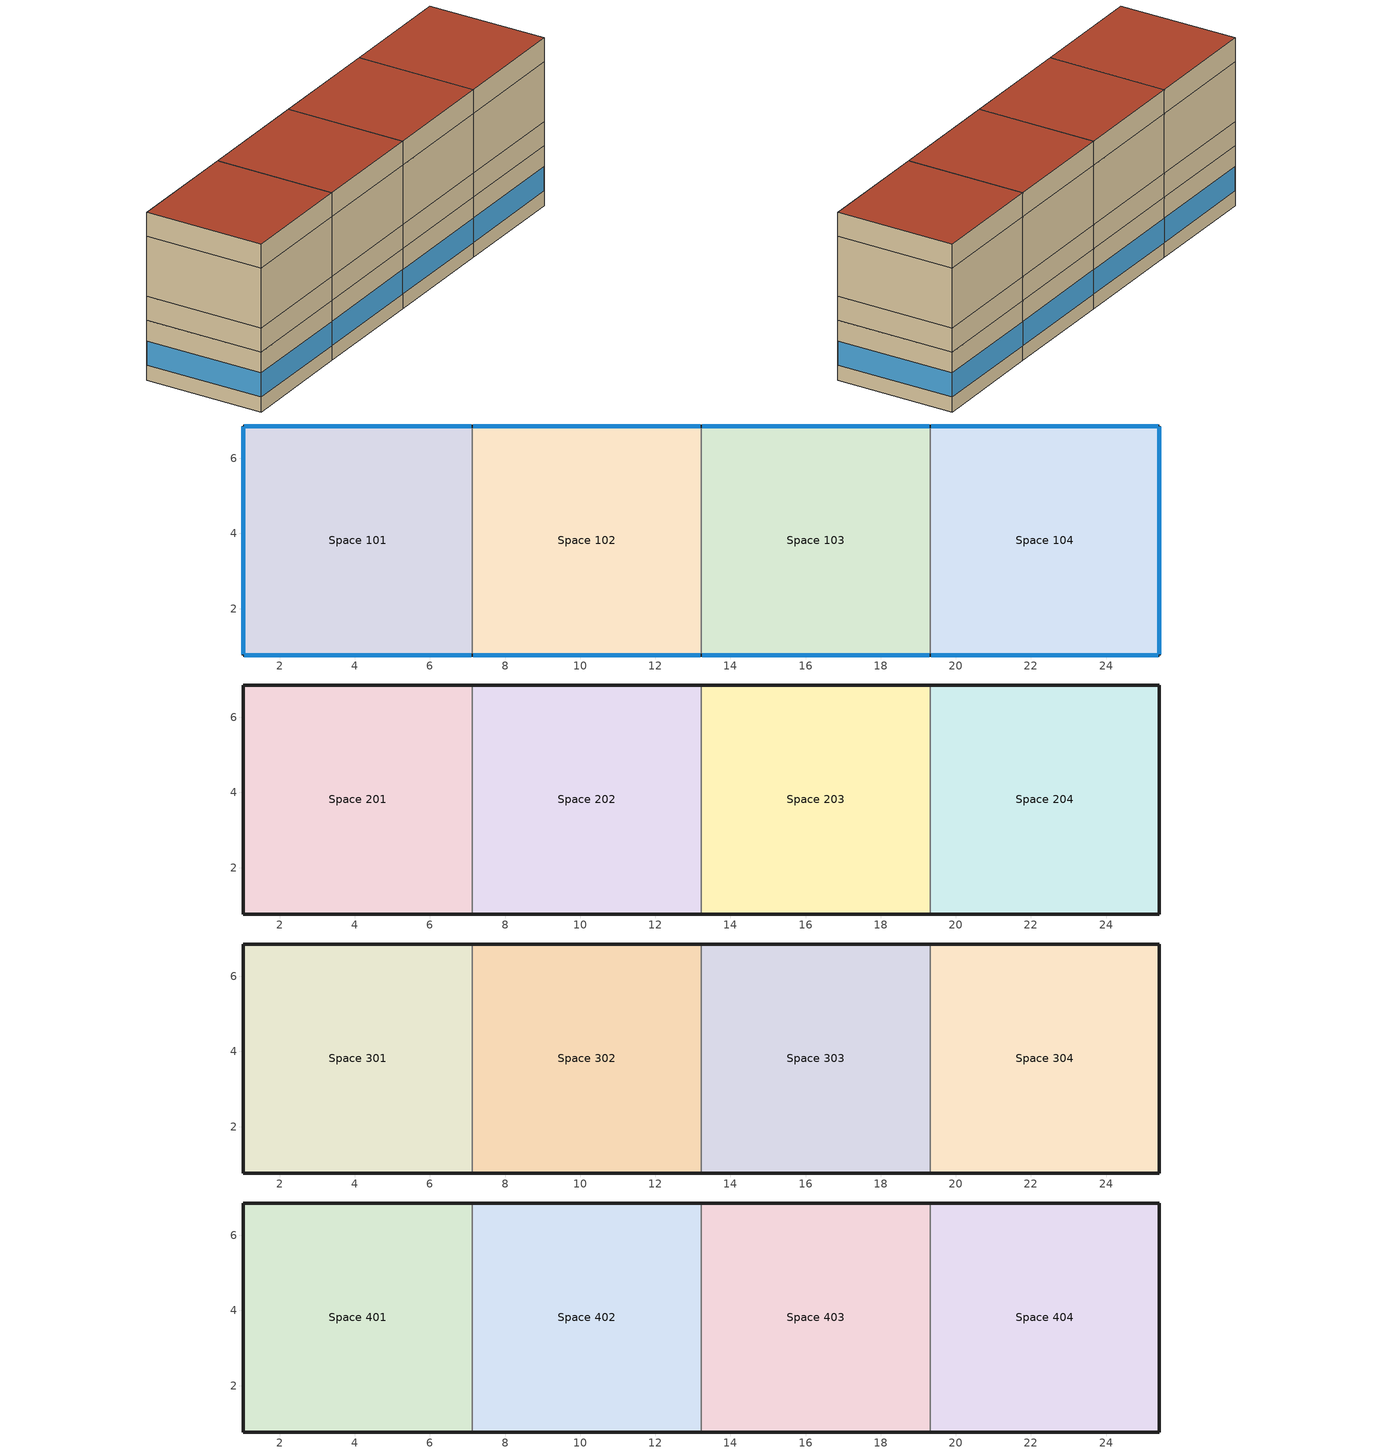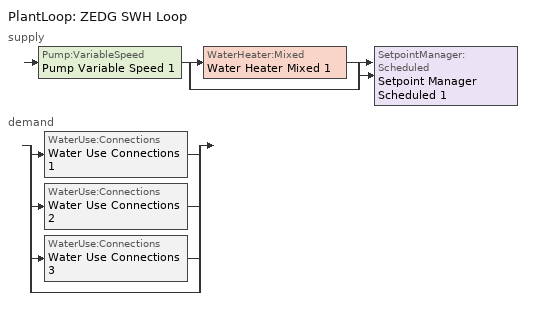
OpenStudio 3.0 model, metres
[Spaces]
Space 101
 floor ground: 7.13,6.86 7.13,0.77 1.03,0.77 1.03,6.86 z0
 wall outside: 7.13,6.86 1.03,6.86 1.03,0.77 7.13,0.77 z0:3.05
 wall to Space 102: 7.13,0.77 7.13,6.86 z0:3.05
 window: 7.1,6.86 1.06,6.86 / 1.06,0.77 7.1,0.77 / 1.03,6.84 1.03,0.79 z0.76:1.99
Space 102
 floor ground: 13.22,6.86 13.22,0.77 7.13,0.77 7.13,6.86 z0
 wall outside: 7.13,0.77 13.22,0.77 / 13.22,6.86 7.13,6.86 z0:3.05
 wall to Space 103: 13.22,0.77 13.22,6.86 z0:3.05
 window: 13.2,6.86 7.15,6.86 / 7.15,0.77 13.2,0.77 z0.76:1.99
Space 103
 floor ground: 19.32,6.86 19.32,0.77 13.22,0.77 13.22,6.86 z0
 wall outside: 13.22,0.77 19.32,0.77 / 19.32,6.86 13.22,6.86 z0:3.05
 wall to Space 104: 19.32,0.77 19.32,6.86 z0:3.05
 window: 13.25,0.77 19.29,0.77 / 19.29,6.86 13.25,6.86 z0.76:1.99
Space 104
 floor ground: 25.41,6.86 25.41,0.77 19.32,0.77 19.32,6.86 z0
 wall outside: 19.32,0.77 25.41,0.77 25.41,6.86 19.32,6.86 z0:3.05
 window: 19.34,0.77 25.39,0.77 / 25.41,0.79 25.41,6.84 / 25.39,6.86 19.34,6.86 z0.76:1.99
Space 201
 floor to Space 101: 7.13,6.86 7.13,0.77 1.03,0.77 1.03,6.86 z3.05
 wall outside: 7.13,6.86 1.03,6.86 1.03,0.77 7.13,0.77 z3.05:4.27
 wall to Space 202: 7.13,0.77 7.13,6.86 z3.05:4.27
Space 202
 floor to Space 102: 13.22,6.86 13.22,0.77 7.13,0.77 7.13,6.86 z3.05
 wall outside: 7.13,0.77 13.22,0.77 / 13.22,6.86 7.13,6.86 z3.05:4.27
 wall to Space 203: 13.22,0.77 13.22,6.86 z3.05:4.27
Space 203
 floor to Space 103: 19.32,6.86 19.32,0.77 13.22,0.77 13.22,6.86 z3.05
 wall outside: 13.22,0.77 19.32,0.77 / 19.32,6.86 13.22,6.86 z3.05:4.27
 wall to Space 204: 19.32,0.77 19.32,6.86 z3.05:4.27
Space 204
 floor to Space 104: 25.41,6.86 25.41,0.77 19.32,0.77 19.32,6.86 z3.05
 wall outside: 19.32,0.77 25.41,0.77 25.41,6.86 19.32,6.86 z3.05:4.27
Space 301
 floor to Space 201: 7.13,6.86 7.13,0.77 1.03,0.77 1.03,6.86 z4.27
 wall outside: 7.13,6.86 1.03,6.86 1.03,0.77 7.13,0.77 z4.27:7.32
 wall to Space 302: 7.13,0.77 7.13,6.86 z4.27:7.32
Space 302
 floor to Space 202: 13.22,6.86 13.22,0.77 7.13,0.77 7.13,6.86 z4.27
 wall outside: 7.13,0.77 13.22,0.77 / 13.22,6.86 7.13,6.86 z4.27:7.32
 wall to Space 303: 13.22,0.77 13.22,6.86 z4.27:7.32
Space 303
 floor to Space 203: 19.32,6.86 19.32,0.77 13.22,0.77 13.22,6.86 z4.27
 wall outside: 13.22,0.77 19.32,0.77 / 19.32,6.86 13.22,6.86 z4.27:7.32
 wall to Space 304: 19.32,0.77 19.32,6.86 z4.27:7.32
Space 304
 floor to Space 204: 25.41,6.86 25.41,0.77 19.32,0.77 19.32,6.86 z4.27
 wall outside: 19.32,0.77 25.41,0.77 25.41,6.86 19.32,6.86 z4.27:7.32
Space 401
 floor to Space 301: 7.13,6.86 7.13,0.77 1.03,0.77 1.03,6.86 z7.32
 wall outside: 7.13,6.86 1.03,6.86 1.03,0.77 7.13,0.77 z7.32:8.53
 wall to Space 402: 7.13,0.77 7.13,6.86 z7.32:8.53
 roof outside: 7.13,0.77 7.13,6.86 1.03,6.86 1.03,0.77 z8.53
Space 402
 floor to Space 302: 13.22,6.86 13.22,0.77 7.13,0.77 7.13,6.86 z7.32
 wall outside: 7.13,0.77 13.22,0.77 / 13.22,6.86 7.13,6.86 z7.32:8.53
 wall to Space 403: 13.22,0.77 13.22,6.86 z7.32:8.53
 roof outside: 13.22,0.77 13.22,6.86 7.13,6.86 7.13,0.77 z8.53
Space 403
 floor to Space 303: 19.32,6.86 19.32,0.77 13.22,0.77 13.22,6.86 z7.32
 wall outside: 13.22,0.77 19.32,0.77 / 19.32,6.86 13.22,6.86 z7.32:8.53
 wall to Space 404: 19.32,0.77 19.32,6.86 z7.32:8.53
 roof outside: 19.32,0.77 19.32,6.86 13.22,6.86 13.22,0.77 z8.53
Space 404
 floor to Space 304: 25.41,6.86 25.41,0.77 19.32,0.77 19.32,6.86 z7.32
 wall outside: 19.32,0.77 25.41,0.77 25.41,6.86 19.32,6.86 z7.32:8.53
 roof outside: 25.41,0.77 25.41,6.86 19.32,6.86 19.32,0.77 z8.53
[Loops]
PlantLoop 'ZEDG SWH Loop'
 supply: Pump:VariableSpeed 'Pump Variable Speed 1' > split
  | WaterHeater:Mixed 'Water Heater Mixed 1'
  | bypass
  join > SetpointManager:Scheduled 'Setpoint Manager Scheduled 1'
 demand: split
  | WaterUse:Connections 'Water Use Connections 1'
  | WaterUse:Connections 'Water Use Connections 2'
  | WaterUse:Connections 'Water Use Connections 3'
  | bypass
[Building]
Secondary School: North Axis {deg}=-0; Space Type=ASHRAE 189.1-2009 ClimateZone 4-8 SecondarySchool Classroom; Default Construction Set=ASHRAE 189.1-2009 ClimateZone 4-5 (s scho) ConstSet
[ClimateZones]
Climate Zone Institution Name 1=ASHRAE; Climate Zone Document Name 1=ANSI/ASHRAE Standard 169; Climate Zone Document Year 1=2006; Climate Zone Institution Name 2=CEC; Climate Zone Document Name 2=California Climate Zone Descriptions; Climate Zone Document Year 2=1995
[Site]
Site 1: Latitude {deg}=41.98; Longitude {deg}=-87.92; Time Zone {hr}=-6; Elevation {m}=201
[SizingPeriod:DesignDay] Barometric Pressure {Pa}=98934; Sky Clearness=0; Rain Indicator=0; Snow Indicator=0; Day of Month=21; Daylight Saving Time Indicator=0; Dry-Bulb Temperature Range Modifier Type=DefaultMultipliers
Name | Maximum Dry-Bulb Temperature {C} | Daily Dry-Bulb Temperature Range {deltaC} | Humidity Indicating Conditions at Maximum Dry-Bulb | Wind Speed {m/s} | Wind Direction {deg} | Month | Day Type | Humidity Indicating Type | Solar Model Indicator | ASHRAE Taub | ASHRAE Taud
Chicago Ohare Intl Ap Ann Htg Wind 99.6% Condns WS=>MCDB | -3.5 | 0 | -3.5 | 12.4 | 270 | 1 | WinterDesignDay | Wetbulb | ASHRAEClearSky
Chicago Ohare Intl Ap Ann Clg .4% Condns Enth=>MDB | 31.4 | 10.5 | 79200 | 5.2 | 230 | 7 | SummerDesignDay | Enthalpy | ASHRAETau | 0.455 | 2.05
Chicago Ohare Intl Ap Ann Clg .4% Condns DB=>MWB | 33.3 | 10.5 | 23.7 | 5.2 | 230 | 7 | SummerDesignDay | Wetbulb | ASHRAETau | 0.455 | 2.05
Chicago Ohare Intl Ap Ann Clg .4% Condns DP=>MDB | 28.9 | 10.5 | 23.8 | 5.2 | 230 | 7 | SummerDesignDay | Dewpoint | ASHRAETau | 0.455 | 2.05
Chicago Ohare Intl Ap Ann Clg .4% Condns WB=>MDB | 31.2 | 10.5 | 25.5 | 5.2 | 230 | 7 | SummerDesignDay | Wetbulb | ASHRAETau | 0.455 | 2.05
Chicago Ohare Intl Ap Ann Htg 99.6% Condns DB | -20 | 0 | -20 | 4.9 | 270 | 1 | WinterDesignDay | Wetbulb | ASHRAEClearSky
Chicago Ohare Intl Ap Ann Hum_n 99.6% Condns DP=>MCDB | -19.2 | 0 | -25.7 | 4.9 | 270 | 1 | WinterDesignDay | Dewpoint | ASHRAEClearSky
[Construction]
000 ExtSlabCarpet 4in ClimateZone 1-8: MAT-CC05 4 HW CONCRETE, CP02 CARPET PAD
000 Exterior Door: 000 F08 Metal surface, 000 I01 25mm insulation board
000 Exterior Window: 000 Clear 3mm, 000 Air 13mm, 000 Clear 3mm
000 Interior Ceiling: 000 M11 100mm lightweight concrete, 000 F05 Ceiling air space resistance, 000 F16 Acoustic tile
000 Interior Door; 000 Interior Partition: 000 G05 25mm wood
000 Interior Floor: 000 F16 Acoustic tile, 000 F05 Ceiling air space resistance, 000 M11 100mm lightweight concrete
000 Interior Wall: 000 G01a 19mm gypsum board, 000 F04 Wall air space resistance, 000 G01a 19mm gypsum board
000 Interior Window: 000 Clear 3mm
ASHRAE 189.1-2009 ExtRoof IEAD ClimateZone 2-5: Roof Membrane, Roof Insulation [21], Metal Decking
ASHRAE 189.1-2009 ExtWall SteelFrame ClimateZone 4-8: MAT-SHEATH, Wall Insulation [39], 1/2IN Gypsum
ASHRAE 189.1-2009 ExtWindow ClimateZone 4-5: Theoretical Glass [207]
[DefaultConstructionSet]
ASHRAE 189.1-2009 ClimateZone 4-5 (s scho) ConstSet: Default Exterior Surface Constructions=ASHRAE 189.1-2009 ClimateZone 4-5 (s scho) Exterior DefSurfCons; Default Interior Surface Constructions=000 Interior DefSurfCons; Default Ground Contact Surface Constructions=000 Ground DefSurfCons; Default Exterior SubSurface Constructions=ASHRAE 189.1-2009 ClimateZone 4-5 (s scho) Exterior DefSubCons; Default Interior SubSurface Constructions=000 Interior DefSubCons; Interior Partition Construction=000 Interior Partition
[DefaultSubSurfaceConstructions] Glass Door Construction=000 Exterior Window; Skylight Construction=000 Exterior Window; Tubular Daylight Dome Construction=000 Interior Window; Tubular Daylight Diffuser Construction=000 Interior Window
Name | Fixed Window Construction | Operable Window Construction | Door Construction
000 Interior DefSubCons | 000 Interior Window | 000 Interior Window | 000 Interior Door
ASHRAE 189.1-2009 ClimateZone 4-5 (s scho) Exterior DefSubCons | ASHRAE 189.1-2009 ExtWindow ClimateZone 4-5 | ASHRAE 189.1-2009 ExtWindow ClimateZone 4-5 | 000 Exterior Door
[DefaultSurfaceConstructions]
Name | Floor Construction | Wall Construction | Roof Ceiling Construction
000 Ground DefSurfCons | 000 ExtSlabCarpet 4in ClimateZone 1-8 | 000 ExtSlabCarpet 4in ClimateZone 1-8 | 000 ExtSlabCarpet 4in ClimateZone 1-8
000 Interior DefSurfCons | 000 Interior Floor | 000 Interior Wall | 000 Interior Ceiling
ASHRAE 189.1-2009 ClimateZone 4-5 (s scho) Exterior DefSurfCons | 000 ExtSlabCarpet 4in ClimateZone 1-8 | ASHRAE 189.1-2009 ExtWall SteelFrame ClimateZone 4-8 | ASHRAE 189.1-2009 ExtRoof IEAD ClimateZone 2-5
[Material]
Name | Roughness | Thickness {m} | Conductivity {W/m-K} | Density {kg/m3} | Specific Heat {J/kg-K} | Thermal Absorptance | Solar Absorptance | Visible Absorptance
000 F08 Metal surface | Smooth | 0.0008 | 45.28 | 7824 | 500
000 F16 Acoustic tile | MediumSmooth | 0.0191 | 0.06 | 368 | 590
000 G01a 19mm gypsum board | MediumSmooth | 0.019 | 0.16 | 800 | 1090
000 G05 25mm wood | MediumSmooth | 0.0254 | 0.15 | 608 | 1630
000 I01 25mm insulation board | MediumRough | 0.0254 | 0.03 | 43 | 1210
000 M11 100mm lightweight concrete | MediumRough | 0.1016 | 0.53 | 1280 | 840
1/2IN Gypsum | Smooth | 0.0127 | 0.16 | 784.9 | 830 | 0.9 | 0.92 | 0.92
MAT-CC05 4 HW CONCRETE | Rough | 0.1016 | 1.311 | 2240 | 836.8 | 0.9 | 0.7 | 0.7
Metal Decking | MediumSmooth | 0.0015 | 45.006 | 7680 | 418.4 | 0.9 | 0.7 | 0.3
Roof Insulation [21] | MediumRough | 0.2105 | 0.049 | 265 | 836.8 | 0.9 | 0.7 | 0.7
Roof Membrane | VeryRough | 0.0095 | 0.16 | 1121.29 | 1460 | 0.9 | 0.7 | 0.7
Wall Insulation [39] | MediumRough | 0.1184 | 0.045 | 265 | 836.8 | 0.9 | 0.7 | 0.7
[Material:AirGap]
Name | Thermal Resistance
000 F04 Wall air space resistance | 0.15
000 F05 Ceiling air space resistance | 0.18
[Material:NoMass] Thermal Absorptance=0.9; Solar Absorptance=0.7
Name | Roughness | Thermal Resistance | Visible Absorptance
CP02 CARPET PAD | VeryRough | 0.2165 | 0.8
MAT-SHEATH | Rough | 0.3626 | 0.7
[WindowMaterial:Gas]
000 Air 13mm: Gas Type=Air; Thickness=0.0127
[WindowMaterial:Glazing] Optical Data Type=SpectralAverage; Thickness=0.003; Infrared Transmittance at Normal Incidence=0
Name | Solar Transmittance at Normal Incidence | Front Side Solar Reflectance at Normal Incidence | Back Side Solar Reflectance at Normal Incidence | Visible Transmittance at Normal Incidence | Front Side Visible Reflectance at Normal Incidence | Back Side Visible Reflectance at Normal Incidence | Front Side Infrared Hemispherical Emissivity | Back Side Infrared Hemispherical Emissivity | Conductivity | Dirt Correction Factor for Solar and Visible Transmittance | Solar Diffusing
000 Clear 3mm | 0.837 | 0.075 | 0.075 | 0.898 | 0.081 | 0.081 | 0.84 | 0.84 | 0.9
Theoretical Glass [207] | 0.3311 | 0.6189 | 0.6189 | 0.44 | 0.51 | 0.51 | 0.9 | 0.9 | 0.0133 | 1 | No
[DefaultScheduleSet] People Activity Level Schedule=SecondarySchool Activity; Lighting Schedule=SecondarySchool Bldg Light; Electric Equipment Schedule=SecondarySchool Bldg Equip; Infiltration Schedule=SecondarySchool Infil
Name | Number of People Schedule
SecondarySchool Cafeteria Schedules; SecondarySchool Classroom Schedules | SecondarySchool Bldg Occ
SecondarySchool Gym Schedules
SecondarySchool Office Schedules | SecondarySchool Office Occ
[DesignSpecification:OutdoorAir] Outdoor Air Method=Sum; Outdoor Air Flow per Floor Area=0; Outdoor Air Flow Rate=0; Outdoor Air Flow Air Changes per Hour=0
Name | Outdoor Air Flow per Person
SecondarySchool Cafeteria Outdoor Air; SecondarySchool Gym Outdoor Air; SecondarySchool Office Outdoor Air | 0.0107645
SecondarySchool Classroom Outdoor Air | 0.0086106
[ElectricEquipment]
Name | Electric Equipment Definition | Space or SpaceType
ASHRAE 189.1-2009 ClimateZone 4-8 SecondarySchool Classroom ElecInst | ASHRAE 189.1-2009 ClimateZone 4-8 SecondarySchool Classroom ElecDef | ASHRAE 189.1-2009 ClimateZone 4-8 SecondarySchool Classroom
ASHRAE 90.1-2004 SecondarySchool Cafeteria ElecInst | ASHRAE 90.1-2004 SecondarySchool Cafeteria ElecDef | ASHRAE 90.1-2004 SecondarySchool Cafeteria
ASHRAE 90.1-2004 SecondarySchool Gym ElecInst | ASHRAE 90.1-2004 SecondarySchool Gym ElecDef | ASHRAE 90.1-2004 SecondarySchool Gym
ASHRAE 90.1-2004 SecondarySchool Office ElecInst | ASHRAE 90.1-2004 SecondarySchool Office ElecDef | ASHRAE 90.1-2004 SecondarySchool Office
[ElectricEquipment:Definition] Design Level Calculation Method=Watts/Area; Design Level=0
Name | Watts per Space Floor Area
ASHRAE 189.1-2009 ClimateZone 4-8 SecondarySchool Classroom ElecDef | 7.31946
ASHRAE 90.1-2004 SecondarySchool Cafeteria ElecDef | 19.2674
ASHRAE 90.1-2004 SecondarySchool Gym ElecDef | 4.9514
ASHRAE 90.1-2004 SecondarySchool Office ElecDef | 10.7639
[Lights]
Name | Lights Definition | Space or SpaceType
ASHRAE 189.1-2009 ClimateZone 4-8 SecondarySchool Classroom LightsInst | ASHRAE 189.1-2009 ClimateZone 4-8 SecondarySchool Classroom LightsDef | ASHRAE 189.1-2009 ClimateZone 4-8 SecondarySchool Classroom
ASHRAE 90.1-2004 SecondarySchool Cafeteria LightsInst | ASHRAE 90.1-2004 SecondarySchool Cafeteria LightsDef | ASHRAE 90.1-2004 SecondarySchool Cafeteria
ASHRAE 90.1-2004 SecondarySchool Gym LightsInst | ASHRAE 90.1-2004 SecondarySchool Gym LightsDef | ASHRAE 90.1-2004 SecondarySchool Gym
ASHRAE 90.1-2004 SecondarySchool Office LightsInst | ASHRAE 90.1-2004 SecondarySchool Office LightsDef | ASHRAE 90.1-2004 SecondarySchool Office
[Lights:Definition] Design Level Calculation Method=Watts/Area; Lighting Level=0
Name | Watts per Space Floor Area
ASHRAE 189.1-2009 ClimateZone 4-8 SecondarySchool Classroom LightsDef | 13.5625
ASHRAE 90.1-2004 SecondarySchool Cafeteria LightsDef; ASHRAE 90.1-2004 SecondarySchool Gym LightsDef | 15.0695
ASHRAE 90.1-2004 SecondarySchool Office LightsDef | 11.8403
[People]
Name | People Definition | Space or SpaceType
ASHRAE 189.1-2009 ClimateZone 4-8 SecondarySchool Classroom PeopInst | SecondarySchool Classroom PeopDef | ASHRAE 189.1-2009 ClimateZone 4-8 SecondarySchool Classroom
ASHRAE 90.1-2004 SecondarySchool Cafeteria PeopInst | SecondarySchool Cafeteria PeopDef | ASHRAE 90.1-2004 SecondarySchool Cafeteria
ASHRAE 90.1-2004 SecondarySchool Gym PeopInst | SecondarySchool Gym PeopDef | ASHRAE 90.1-2004 SecondarySchool Gym
ASHRAE 90.1-2004 SecondarySchool Office PeopInst | SecondarySchool Office PeopDef | ASHRAE 90.1-2004 SecondarySchool Office
[People:Definition] Number of People Calculation Method=People/Area; Number of People=0; Fraction Radiant=0.3
Name | People per Space Floor Area
SecondarySchool Cafeteria PeopDef | 0.71946
SecondarySchool Classroom PeopDef | 0.249938
SecondarySchool Gym PeopDef | 1.0004
SecondarySchool Office PeopDef | 0.0500522
[SpaceInfiltration:DesignFlowRate] Design Flow Rate Calculation Method=AirChanges/Hour; Design Flow Rate=0
Name | Space or SpaceType | Air Changes per Hour
ASHRAE 189.1-2009 ClimateZone 4-8 SecondarySchool Classroom Infil | ASHRAE 189.1-2009 ClimateZone 4-8 SecondarySchool Classroom | 0.135
ASHRAE 90.1-2004 SecondarySchool Cafeteria Infil | ASHRAE 90.1-2004 SecondarySchool Cafeteria | 0.18
ASHRAE 90.1-2004 SecondarySchool Gym Infil | ASHRAE 90.1-2004 SecondarySchool Gym | 0.18
ASHRAE 90.1-2004 SecondarySchool Office Infil | ASHRAE 90.1-2004 SecondarySchool Office | 0.18
[SpaceType] Standards Building Type=SecondarySchool
Name | Default Schedule Set | Design Specification Outdoor Air Object | Standards Space Type
ASHRAE 189.1-2009 ClimateZone 4-8 SecondarySchool Classroom | SecondarySchool Classroom Schedules | SecondarySchool Classroom Outdoor Air | Classroom
ASHRAE 90.1-2004 SecondarySchool Cafeteria | SecondarySchool Cafeteria Schedules | SecondarySchool Cafeteria Outdoor Air | Kitchen
ASHRAE 90.1-2004 SecondarySchool Gym | SecondarySchool Gym Schedules | SecondarySchool Gym Outdoor Air | Gym
ASHRAE 90.1-2004 SecondarySchool Office | SecondarySchool Office Schedules | SecondarySchool Office Outdoor Air | Restroom
Plenum |  |  | CeilingReturnAirPlenum
[ThermostatSetpoint:DualSetpoint] Heating Setpoint Temperature Schedule=SecondarySchool HtgSetp; Cooling Setpoint Temperature Schedule=SecondarySchool ClgSetp
Thermal Zone: Space 103 Thermostat; Thermal Zone: Space 304 Thermostat; Thermal Zone: Space 301 Thermostat; Thermal Zone: Space 101 Thermostat; Thermal Zone: Space 102 Thermostat; Thermal Zone: Space 302 Thermostat; Thermal Zone: Space 303 Thermostat; Thermal Zone: Space 104 Thermostat
[BuildingStory] Nominal Floor to Floor Height {m}=3.048
Name | Nominal Z Coordinate {m}
Building Story 1 | 0
Building Story 2 | 3.048
Building Story 3 | 6.096
Building Story 4 | 9.144
[Space]
Name | Building Story | Thermal Zone | Space Type
Space 101 | Building Story 1 | Thermal Zone: Space 101
Space 102 | Building Story 1 | Thermal Zone: Space 102
Space 103 | Building Story 1 | Thermal Zone: Space 103
Space 104 | Building Story 1 | Thermal Zone: Space 104 | ASHRAE 90.1-2004 SecondarySchool Cafeteria
Space 201; Space 202; Space 203; Space 204 | Building Story 2 | Thermal Zone: Space 201 - Plus | Plenum
Space 301 | Building Story 3 | Thermal Zone: Space 301
Space 302 | Building Story 3 | Thermal Zone: Space 302
Space 303 | Building Story 3 | Thermal Zone: Space 303 | ASHRAE 90.1-2004 SecondarySchool Office
Space 304 | Building Story 3 | Thermal Zone: Space 304 | ASHRAE 90.1-2004 SecondarySchool Gym
Space 401; Space 402 | Building Story 4 | Thermal Zone: Space 401 - Plus | Plenum
Space 403; Space 404 | Building Story 4 | Thermal Zone: Space 403 - Plus | Plenum
[ThermalZone] Use Ideal Air Loads=No
Name | Thermostat
Thermal Zone: Space 403 - Plus; Thermal Zone: Space 401 - Plus; Thermal Zone: Space 201 - Plus
Thermal Zone: Space 103 | Thermal Zone: Space 103 Thermostat
Thermal Zone: Space 304 | Thermal Zone: Space 304 Thermostat
Thermal Zone: Space 301 | Thermal Zone: Space 301 Thermostat
Thermal Zone: Space 101 | Thermal Zone: Space 101 Thermostat
Thermal Zone: Space 102 | Thermal Zone: Space 102 Thermostat
Thermal Zone: Space 302 | Thermal Zone: Space 302 Thermostat
Thermal Zone: Space 303 | Thermal Zone: Space 303 Thermostat
Thermal Zone: Space 104 | Thermal Zone: Space 104 Thermostat
[Sizing:Zone] Zone Cooling Design Supply Air Temperature Input Method=SupplyAirTemperature; Zone Cooling Design Supply Air Temperature {C}=14; Zone Cooling Design Supply Air Temperature Difference {deltaC}=11.11; Zone Heating Design Supply Air Temperature Input Method=SupplyAirTemperature; Zone Heating Design Supply Air Temperature {C}=40; Zone Heating Design Supply Air Temperature Difference {deltaC}=11.11; Zone Cooling Design Supply Air Humidity Ratio {kg-H2O/kg-air}=0.0085; Zone Heating Design Supply Air Humidity Ratio {kg-H2O/kg-air}=0.008; Cooling Design Air Flow Method=DesignDay; Heating Design Air Flow Method=DesignDay; Account for Dedicated Outdoor Air System=No; Dedicated Outdoor Air System Control Strategy=NeutralSupplyAir; Dedicated Outdoor Air Low Setpoint Temperature for Design {C}=Autosize; Dedicated Outdoor Air High Setpoint Temperature for Design {C}=Autosize
Thermal Zone: Space 403 - Plus; Thermal Zone: Space 401 - Plus; Thermal Zone: Space 201 - Plus; Thermal Zone: Space 103; Thermal Zone: Space 304; Thermal Zone: Space 301; Thermal Zone: Space 101; Thermal Zone: Space 102; Thermal Zone: Space 302; Thermal Zone: Space 303; Thermal Zone: Space 104
[PlantLoop]
ZEDG SWH Loop: Glycol Concentration=0; Maximum Loop Temperature {C}=60; Minimum Loop Temperature {C}=10; Plant Loop Volume {m3}=Autocalculate; Load Distribution Scheme=Optimal
[Sizing:Plant]
ZEDG SWH Loop: Loop Type=Heating; Design Loop Exit Temperature {C}=60; Loop Design Temperature Difference {deltaC}=5; Sizing Option=NonCoincident; Zone Timesteps in Averaging Window=1; Coincident Sizing Factor Mode=None
[Pump:VariableSpeed]
Pump Variable Speed 1: Rated Pump Head {Pa}=1; Motor Efficiency=1; Coefficient 1 of the Part Load Performance Curve=0; Coefficient 2 of the Part Load Performance Curve=1; Coefficient 3 of the Part Load Performance Curve=0; Coefficient 4 of the Part Load Performance Curve=0; Pump Control Type=Intermittent; Skin Loss Radiative Fraction=0.5; Design Power Sizing Method=PowerPerFlowPerPressure; Design Electric Power per Unit Flow Rate {W/(m3/s)}=348701.1; Design Shaft Power per Unit Flow Rate per Unit Head {W-s/m3-Pa}=1.28205; Design Minimum Flow Rate Fraction=0
[WaterHeater:Mixed]
Water Heater Mixed 1: Tank Volume {m3}=1; Setpoint Temperature Schedule=ZEDG Water-Heater-Temp-Schedule; Deadband Temperature Difference {deltaC}=2; Maximum Temperature Limit {C}=82.22; Heater Control Type=Cycle; Heater Maximum Capacity {W}=845000; Heater Fuel Type=NaturalGas; Heater Thermal Efficiency=0.9; Off Cycle Parasitic Fuel Consumption Rate {W}=20; Off Cycle Parasitic Fuel Type=NaturalGas; Off Cycle Parasitic Heat Fraction to Tank=0.9; On Cycle Parasitic Fuel Type=NaturalGas; Ambient Temperature Indicator=Schedule; Ambient Temperature Schedule=ZEDG Water-Heater-Ambient-Temp-Schedule; Off Cycle Loss Coefficient to Ambient Temperature {W/K}=6; On Cycle Loss Coefficient to Ambient Temperature {W/K}=6; Use Side Effectiveness=1; Source Side Effectiveness=1; Use Side Design Flow Rate {m3/s}=autosize; Source Side Design Flow Rate {m3/s}=autosize; Indirect Water Heating Recovery Time {hr}=1.5; Source Side Flow Control Mode=IndirectHeatPrimarySetpoint
[SetpointManager:Scheduled]
Setpoint Manager Scheduled 1: Control Variable=Temperature; Schedule=ZEDG SWH-Loop-Temp-Schedule
[WaterUse:Equipment:Definition] Target Temperature Schedule=ZEDG SWH-Target-Temperature-Schedule; Sensible Fraction Schedule=ZEDG SWH-Sensible-Fraction-Schedule; Latent Fraction Schedule=ZEDG SWH-Latent-Fraction-Schedule
Name | Peak Flow Rate {m3/s}
ZEDG Kitchen Water Use | 5.36092e-06
ZEDG Restroom Water Use | 4.20602e-06
ZEDG Gym Water Use | 7.63717e-06
[WaterUse:Equipment] Flow Rate Fraction Schedule=ZEDG SWH-Flow-Fraction-Schedule
Name | Water Use Equipment Definition | Space
Water Use Equipment 1 | ZEDG Kitchen Water Use | Space 104
Water Use Equipment 2 | ZEDG Restroom Water Use | Space 303
Water Use Equipment 3 | ZEDG Gym Water Use | Space 304
[WaterUse:Connections] Hot Water Supply Temperature Schedule=ZEDG SWH-Hot-Supply-Temperature-Schedule
Name | Water Use Equipment Name 1
Water Use Connections 1 | Water Use Equipment 1
Water Use Connections 2 | Water Use Equipment 2
Water Use Connections 3 | Water Use Equipment 3
[Schedule:Ruleset]
Name | Default Day Schedule | Summer Design Day Schedule | Winter Design Day Schedule
SecondarySchool Bldg Occ | SecondarySchool Bldg Occ Default Schedule | SecondarySchool Bldg Occ Summer Design Day | SecondarySchool Bldg Occ Winter Design Day
SecondarySchool ClgSetp | SecondarySchool ClgSetp Default Schedule | SecondarySchool ClgSetp Summer Design Day | SecondarySchool ClgSetp Winter Design Day
SecondarySchool HtgSetp | SecondarySchool HtgSetp Default Schedule | SecondarySchool HtgSetp Summer Design Day | SecondarySchool HtgSetp Winter Design Day
SecondarySchool Infil | SecondarySchool Infil Default Schedule | SecondarySchool Infil Summer Design Day | SecondarySchool Infil Winter Design Day
SecondarySchool Bldg Equip | SecondarySchool Bldg Equip Default Schedule | SecondarySchool Bldg Equip Summer Design Day | SecondarySchool Bldg Equip Winter Design Day
SecondarySchool Office Occ | SecondarySchool Office Occ Default Schedule | SecondarySchool Office Occ Summer Design Day | SecondarySchool Office Occ Winter Design Day
SecondarySchool Activity | SecondarySchool Activity Default Schedule | SecondarySchool Activity Summer Design Day | SecondarySchool Activity Winter Design Day
SecondarySchool Bldg Light | SecondarySchool Bldg Light Default Schedule | SecondarySchool Bldg Light Summer Design Day | SecondarySchool Bldg Light Winter Design Day
ZEDG Water-Heater-Temp-Schedule | ZEDG Water-Heater-Temp-Schedule All Days
ZEDG Water-Heater-Ambient-Temp-Schedule | ZEDG Water-Heater-Ambient-Temp-Schedule All Days
ZEDG SWH-Loop-Temp-Schedule | ZEDG SWH-Loop-Temp-Schedule All Days
ZEDG SWH-Flow-Fraction-Schedule | ZEDG SWH-Flow-Fraction-Schedule Weekday | ZEDG SWH-Flow-Fraction-Schedule Summer Design Day | ZEDG SWH-Flow-Fraction-Schedule Winter Design Day
ZEDG SWH-Target-Temperature-Schedule | ZEDG SWH-Target-Temperature-Schedule All Days
ZEDG SWH-Sensible-Fraction-Schedule | ZEDG SWH-Sensible-Fraction-Schedule All Days
ZEDG SWH-Latent-Fraction-Schedule | ZEDG SWH-Latent-Fraction-Schedule All Days
ZEDG SWH-Hot-Supply-Temperature-Schedule | ZEDG SWH-Hot-Supply-Temperature-Schedule All Days
[Schedule:Day]
SecondarySchool Bldg Occ Default Schedule; SecondarySchool Bldg Occ Rule 2 Day Schedule; SecondarySchool Bldg Occ Summer Design Day: 8, 0, 0, 16, 0, 0.7, 21, 0, 0.15, 24, 0, 0
SecondarySchool Bldg Occ Rule 5 Day Schedule; SecondarySchool Bldg Occ Rule 3 Day Schedule; SecondarySchool Bldg Occ Rule 1 Day Schedule; SecondarySchool Bldg Occ Winter Design Day; SecondarySchool Office Occ Rule 5 Day Schedule; SecondarySchool Office Occ Rule 3 Day Schedule; SecondarySchool Office Occ Rule 1 Day Schedule; SecondarySchool Office Occ Winter Design Day; ZEDG SWH-Flow-Fraction-Schedule Winter Design Day: 24, 0, 0
SecondarySchool Bldg Occ Rule 4 Day Schedule: 8, 0, 0, 21, 0, 0.15, 24, 0, 0
SecondarySchool ClgSetp Default Schedule; SecondarySchool ClgSetp Rule 1 Day Schedule: 6, 0, 27, 21, 0, 24, 24, 0, 27
SecondarySchool ClgSetp Rule 2 Day Schedule: 7, 0, 27, 18, 0, 24, 24, 0, 27
SecondarySchool ClgSetp Summer Design Day: 24, 0, 24
SecondarySchool ClgSetp Winter Design Day: 24, 0, 27
SecondarySchool HtgSetp Default Schedule; SecondarySchool HtgSetp Rule 1 Day Schedule: 6, 0, 16, 21, 0, 21, 24, 0, 16
SecondarySchool HtgSetp Rule 2 Day Schedule: 7, 0, 16, 18, 0, 21, 24, 0, 16
SecondarySchool HtgSetp Winter Design Day: 24, 0, 21
SecondarySchool HtgSetp Summer Design Day: 24, 0, 16
SecondarySchool Infil Default Schedule; SecondarySchool Infil Winter Design Day; SecondarySchool Infil Summer Design Day: 7, 0, 1, 21, 0, 0.5, 24, 0, 1
SecondarySchool Bldg Equip Default Schedule; SecondarySchool Bldg Equip Rule 2 Day Schedule; SecondarySchool Bldg Equip Summer Design Day: 8, 0, 0.35, 17, 0, 0.95, 24, 0, 0.35
SecondarySchool Bldg Equip Rule 5 Day Schedule; SecondarySchool Bldg Equip Rule 1 Day Schedule; SecondarySchool Bldg Equip Winter Design Day: 24, 0, 0.35
SecondarySchool Bldg Equip Rule 4 Day Schedule: 8, 0, 0.25, 17, 0, 0.5, 24, 0, 0.25
SecondarySchool Bldg Equip Rule 3 Day Schedule: 24, 0, 0.25
SecondarySchool Office Occ Default Schedule; SecondarySchool Office Occ Rule 2 Day Schedule; SecondarySchool Office Occ Summer Design Day: 8, 0, 0, 17, 0, 0.95, 21, 0, 0.15, 24, 0, 0
SecondarySchool Office Occ Rule 4 Day Schedule: 8, 0, 0, 17, 0, 0.5, 24, 0, 0
SecondarySchool Activity Default Schedule; SecondarySchool Activity Winter Design Day; SecondarySchool Activity Summer Design Day: 24, 0, 120
SecondarySchool Bldg Light Default Schedule; SecondarySchool Bldg Light Rule 2 Day Schedule; SecondarySchool Bldg Light Summer Design Day: 7, 0, 0.1773, 21, 0, 0.9, 24, 0, 0.1773
SecondarySchool Bldg Light Rule 5 Day Schedule; SecondarySchool Bldg Light Rule 3 Day Schedule; SecondarySchool Bldg Light Rule 1 Day Schedule; SecondarySchool Bldg Light Winter Design Day: 24, 0, 0.1773
SecondarySchool Bldg Light Rule 4 Day Schedule: 8, 0, 0.1773, 20, 0, 0.5, 24, 0, 0.1773
ZEDG Water-Heater-Temp-Schedule All Days; ZEDG SWH-Loop-Temp-Schedule All Days: 24, 0, 60
ZEDG Water-Heater-Ambient-Temp-Schedule All Days: 24, 0, 22
ZEDG SWH-Flow-Fraction-Schedule Weekday: 7, 0, 0.05, 8, 0, 0.1, 9, 0, 0.34, 10, 0, 0.6, 11, 0, 0.63, 12, 0, 0.72, 13, 0, 0.79, 14, 0, 0.83, 15, 0, 0.61, 16, 0, 0.65, 18, 0, 0.1, 19, 0, 0.19, 20, 0, 0.25, 22, 0, 0.22, 23, 0, 0.12, 24, 0, 0.09
ZEDG SWH-Flow-Fraction-Schedule Summer Design Day: 24, 0, 1
ZEDG SWH-Flow-Fraction-Schedule Weekend: 8, 0, 0.03, 14, 0, 0.05, 24, 0, 0.03
ZEDG SWH-Flow-Fraction-Schedule Summer Weekday: 7, 0, 0.05, 18, 0, 0.1, 19, 0, 0.19, 20, 0, 0.25, 22, 0, 0.22, 23, 0, 0.12, 24, 0, 0.09
ZEDG SWH-Target-Temperature-Schedule All Days: 24, 0, 40
ZEDG SWH-Sensible-Fraction-Schedule All Days: 24, 0, 0.2
ZEDG SWH-Latent-Fraction-Schedule All Days: 24, 0, 0.05
ZEDG SWH-Hot-Supply-Temperature-Schedule All Days: 24, 0, 55
[Schedule:Rule] Date Specification Type=DateRange; Start Day=1
Name | Schedule Ruleset | Rule Order | Day Schedule | Apply Sunday | Apply Monday | Apply Tuesday | Apply Wednesday | Apply Thursday | Apply Friday | Apply Saturday | Start Month | End Month | End Day
SecondarySchool Bldg Occ Rule 5 | SecondarySchool Bldg Occ | 4 | SecondarySchool Bldg Occ Rule 5 Day Schedule | Yes | No | No | No | No | No | Yes | 1 | 6 | 30
SecondarySchool Bldg Occ Rule 4 | SecondarySchool Bldg Occ | 3 | SecondarySchool Bldg Occ Rule 4 Day Schedule | No | Yes | Yes | Yes | Yes | Yes | No | 7 | 9 | 1
SecondarySchool Bldg Occ Rule 3 | SecondarySchool Bldg Occ | 2 | SecondarySchool Bldg Occ Rule 3 Day Schedule | Yes | No | No | No | No | No | Yes | 7 | 9 | 1
SecondarySchool Bldg Occ Rule 2 | SecondarySchool Bldg Occ | 1 | SecondarySchool Bldg Occ Rule 2 Day Schedule | No | Yes | Yes | Yes | Yes | Yes | No | 9 | 12 | 31
SecondarySchool Bldg Occ Rule 1 | SecondarySchool Bldg Occ | 0 | SecondarySchool Bldg Occ Rule 1 Day Schedule | Yes | No | No | No | No | No | Yes | 9 | 12 | 31
SecondarySchool ClgSetp Rule 2 | SecondarySchool ClgSetp | 1 | SecondarySchool ClgSetp Rule 2 Day Schedule | Yes | Yes | Yes | Yes | Yes | Yes | Yes | 7 | 9 | 1
SecondarySchool ClgSetp Rule 1 | SecondarySchool ClgSetp | 0 | SecondarySchool ClgSetp Rule 1 Day Schedule | Yes | Yes | Yes | Yes | Yes | Yes | Yes | 9 | 12 | 31
SecondarySchool HtgSetp Rule 2 | SecondarySchool HtgSetp | 1 | SecondarySchool HtgSetp Rule 2 Day Schedule | Yes | Yes | Yes | Yes | Yes | Yes | Yes | 7 | 9 | 1
SecondarySchool HtgSetp Rule 1 | SecondarySchool HtgSetp | 0 | SecondarySchool HtgSetp Rule 1 Day Schedule | Yes | Yes | Yes | Yes | Yes | Yes | Yes | 9 | 12 | 31
SecondarySchool Bldg Equip Rule 5 | SecondarySchool Bldg Equip | 4 | SecondarySchool Bldg Equip Rule 5 Day Schedule | Yes | No | No | No | No | No | Yes | 1 | 6 | 30
SecondarySchool Bldg Equip Rule 4 | SecondarySchool Bldg Equip | 3 | SecondarySchool Bldg Equip Rule 4 Day Schedule | No | Yes | Yes | Yes | Yes | Yes | No | 7 | 9 | 1
SecondarySchool Bldg Equip Rule 3 | SecondarySchool Bldg Equip | 2 | SecondarySchool Bldg Equip Rule 3 Day Schedule | Yes | No | No | No | No | No | Yes | 7 | 9 | 1
SecondarySchool Bldg Equip Rule 2 | SecondarySchool Bldg Equip | 1 | SecondarySchool Bldg Equip Rule 2 Day Schedule | No | Yes | Yes | Yes | Yes | Yes | No | 9 | 12 | 31
SecondarySchool Bldg Equip Rule 1 | SecondarySchool Bldg Equip | 0 | SecondarySchool Bldg Equip Rule 1 Day Schedule | Yes | No | No | No | No | No | Yes | 9 | 12 | 31
SecondarySchool Office Occ Rule 5 | SecondarySchool Office Occ | 4 | SecondarySchool Office Occ Rule 5 Day Schedule | Yes | No | No | No | No | No | Yes | 1 | 6 | 30
SecondarySchool Office Occ Rule 4 | SecondarySchool Office Occ | 3 | SecondarySchool Office Occ Rule 4 Day Schedule | No | Yes | Yes | Yes | Yes | Yes | No | 7 | 9 | 1
SecondarySchool Office Occ Rule 3 | SecondarySchool Office Occ | 2 | SecondarySchool Office Occ Rule 3 Day Schedule | Yes | No | No | No | No | No | Yes | 7 | 9 | 1
SecondarySchool Office Occ Rule 2 | SecondarySchool Office Occ | 1 | SecondarySchool Office Occ Rule 2 Day Schedule | No | Yes | Yes | Yes | Yes | Yes | No | 9 | 12 | 31
SecondarySchool Office Occ Rule 1 | SecondarySchool Office Occ | 0 | SecondarySchool Office Occ Rule 1 Day Schedule | Yes | No | No | No | No | No | Yes | 9 | 12 | 31
SecondarySchool Bldg Light Rule 5 | SecondarySchool Bldg Light | 4 | SecondarySchool Bldg Light Rule 5 Day Schedule | Yes | No | No | No | No | No | Yes | 1 | 6 | 30
SecondarySchool Bldg Light Rule 4 | SecondarySchool Bldg Light | 3 | SecondarySchool Bldg Light Rule 4 Day Schedule | No | Yes | Yes | Yes | Yes | Yes | No | 7 | 9 | 1
SecondarySchool Bldg Light Rule 3 | SecondarySchool Bldg Light | 2 | SecondarySchool Bldg Light Rule 3 Day Schedule | Yes | No | No | No | No | No | Yes | 7 | 9 | 1
SecondarySchool Bldg Light Rule 2 | SecondarySchool Bldg Light | 1 | SecondarySchool Bldg Light Rule 2 Day Schedule | No | Yes | Yes | Yes | Yes | Yes | No | 9 | 12 | 31
SecondarySchool Bldg Light Rule 1 | SecondarySchool Bldg Light | 0 | SecondarySchool Bldg Light Rule 1 Day Schedule | Yes | No | No | No | No | No | Yes | 9 | 12 | 31
ZEDG SWH-Flow-Fraction-Schedule Weekend Rule | ZEDG SWH-Flow-Fraction-Schedule | 1 | ZEDG SWH-Flow-Fraction-Schedule Weekend | Yes |  |  |  |  |  | Yes | 1 | 12 | 31
ZEDG SWH-Flow-Fraction-Schedule Summer Weekday Rule | ZEDG SWH-Flow-Fraction-Schedule | 0 | ZEDG SWH-Flow-Fraction-Schedule Summer Weekday |  | Yes | Yes | Yes | Yes | Yes |  | 7 | 8 | 31
